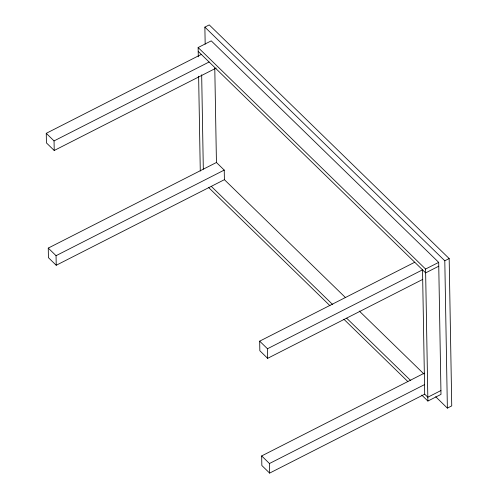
<?xml version="1.0" encoding="UTF-8"?>
<svg xmlns="http://www.w3.org/2000/svg" width="498" height="498" viewBox="0 0 498 498"><rect width="100%" height="100%" fill="white"/><g stroke="black" fill="none" stroke-linecap="round" stroke-linejoin="round"><path stroke-width="0.75" d="M205.17 44.185L204.871 27.122L209.247 24.9L449.171 258.562L451.742 405.889L447.372 408.117L435.682 396.732M198.291 56.809L198.129 47.54L211.245 40.861L438.694 262.371L440.998 394.379L427.882 401.052L421.762 395.095M216.169 68.07L54.22 150.489L46.42 142.895L46.258 133.321L201.316 54.407M54.22 150.489L54.052 140.915L209.11 62.001M216.437 162.497L224.231 170.092L224.399 179.672L56.224 265.26L48.424 257.665L48.256 248.091L216.437 162.497L214.787 68.133M56.224 265.26L56.056 255.686L224.231 170.092M422.696 279.415L267.638 358.33L259.838 350.735L259.67 341.161L414.728 262.247M267.638 358.33L267.47 348.756L422.528 269.841L424.694 394.186L427.813 397.223L440.935 390.55M427.882 401.052L425.578 269.045L438.694 262.371M447.372 408.117L444.801 260.784L449.171 258.562M438.763 266.2L425.647 272.879L198.198 51.369M424.694 394.186L269.636 473.1L261.842 465.505L261.674 455.931L424.315 373.158M269.636 473.1L269.468 463.526L424.526 384.612M204.871 27.122L444.801 260.784M198.129 47.54L425.578 269.045M224.399 179.672L345.319 297.431M359.251 310.995L423.885 373.948M211.283 186.345L332.757 304.651M346.689 318.216L410.769 380.621M208.774 187.671L330.006 305.735M343.906 319.274L407.862 381.555M46.258 133.321L54.052 140.915M259.67 341.161L267.47 348.756M48.256 248.091L56.056 255.686M261.674 455.931L269.468 463.526M201.671 74.812L203.315 169.177M198.627 76.238L200.283 171.051"/></g></svg>
